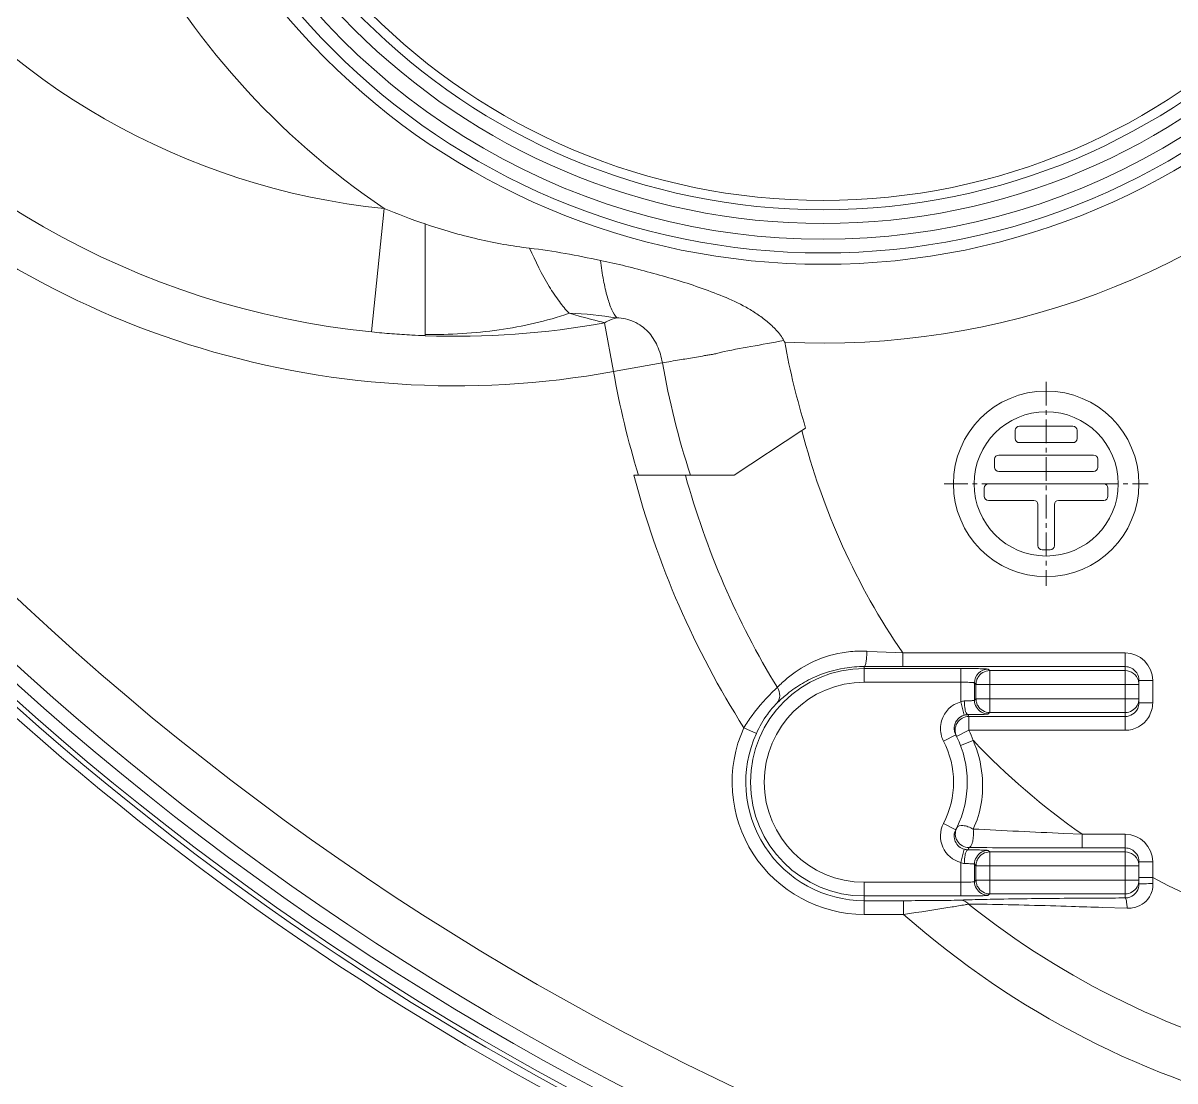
# Model space of a CAD drawing. Header units: millimetres. Extents: x 1815 to 2350, y 526 to 985.
# Drawn here: x 1944.52 to 1986.67, y 679.24 to 717.94 of the extents above; entities that cross this region are included whole.
import ezdxf

# ---------------------------------------------------------------- set-up
doc = ezdxf.new("R2010")
doc.units = ezdxf.units.MM
doc.header["$LTSCALE"] = 16.334999
doc.linetypes.add('CENTER', pattern=[0.6, 0.375, -0.075, 0.075, -0.075])
doc.linetypes.add('HIDDEN', pattern=[0.2, 0.1, -0.1])
doc.layers.get('0').update_dxf_attribs({"lineweight": 18})
doc.layers.add('DEFAULT_2', color=8, linetype='HIDDEN', lineweight=18)

msp = doc.modelspace()

# ---------------------------------------------------------------- linework, layer by layer
at = {"color": 7, "linetype": 'Continuous'}
for p, q in [((1957.734, 711.159), (1957.276, 706.642)), ((1959.238, 706.544), (1959.238, 710.592)), ((1966.13, 705.194), (1965.805, 706.978)), ((1959.238, 706.504), (1959.238, 706.546)), ((1967.915, 705.512), (1966.13, 705.194)), ((1973.16, 703.123), (1973.023, 703.033)), ((1973.023, 703.033), (1970.543, 701.407)), ((1966.878, 701.407), (1967.039, 701.407)), ((1970.543, 701.407), (1967.038, 701.407)), ((1975.395, 694.96), (1975.774, 694.942)), ((1975.774, 694.942), (1976.432, 694.912)), ((1976.432, 694.912), (1976.71, 694.9)), ((1976.71, 694.9), (1984.853, 694.9)), ((1976.71, 694.9), (1976.71, 694.397)), ((1984.853, 692.071), (1984.853, 694.9)), ((1975.306, 693.828), (1975.306, 694.401)), ((1975.306, 694.401), (1975.71, 694.399)), ((1978.836, 694.331), (1975.306, 694.331)), ((1976.413, 694.397), (1976.71, 694.397)), ((1976.71, 694.397), (1984.853, 694.397)), ((1978.836, 693.108), (1978.836, 694.331)), ((1979.894, 694.252), (1979.841, 694.305)), ((1984.853, 694.252), (1979.894, 694.252)), ((1979.894, 692.719), (1979.894, 694.252)), ((1978.836, 693.828), (1975.306, 693.828)), ((1979.339, 693.168), (1979.339, 693.803)), ((1985.858, 693.894), (1985.356, 693.894)), ((1985.356, 693.894), (1985.356, 693.076)), ((1985.858, 693.894), (1985.858, 693.076)), ((1985.356, 693.749), (1979.392, 693.749)), ((1978.966, 692.623), (1978.836, 693.108)), ((1979.392, 693.221), (1985.356, 693.221)), ((1985.858, 693.076), (1985.356, 693.076)), ((1984.853, 692.573), (1979.13, 692.573)), ((1979.13, 692.071), (1979.13, 692.573)), ((1979.841, 692.665), (1979.894, 692.719)), ((1979.894, 692.719), (1984.853, 692.719)), ((1970.901, 692.164), (1971.358, 691.957)), ((1978.651, 691.905), (1978.205, 691.674)), ((1979.13, 692.071), (1978.68, 691.847)), ((1979.295, 691.695), (1978.826, 691.515)), ((1984.853, 692.071), (1979.13, 692.071)), ((1978.651, 688.432), (1978.205, 688.664)), ((1978.687, 688.505), (1978.651, 688.434)), ((1978.651, 688.434), (1978.651, 688.432)), ((1982.604, 688.297), (1983.279, 688.267)), ((1983.279, 688.267), (1984.853, 688.267)), ((1983.279, 688.267), (1983.279, 687.764)), ((1984.853, 685.934), (1984.853, 688.267)), ((1978.966, 687.715), (1978.836, 687.23)), ((1979.894, 687.619), (1979.841, 687.672)), ((1984.853, 687.619), (1979.894, 687.619)), ((1979.894, 686.086), (1979.894, 687.619)), ((1982.582, 687.765), (1983.279, 687.764)), ((1983.279, 687.764), (1984.853, 687.764)), ((1978.836, 686.007), (1978.836, 687.23)), ((1979.339, 686.535), (1979.339, 687.17)), ((1985.356, 687.116), (1979.392, 687.116)), ((1985.858, 687.261), (1985.356, 687.261)), ((1985.356, 687.261), (1985.356, 686.443)), ((1985.858, 687.261), (1985.858, 686.684)), ((1985.858, 686.684), (1985.356, 686.684)), ((1985.858, 686.684), (1985.861, 686.609)), ((1985.861, 686.609), (1985.864, 686.535)), ((1975.306, 686.509), (1978.836, 686.509)), ((1975.306, 685.333), (1975.306, 686.509)), ((1979.392, 686.588), (1985.356, 686.588)), ((1985.864, 686.535), (1985.867, 686.46)), ((1975.306, 686.007), (1978.836, 686.007)), ((1976.742, 685.835), (1975.306, 685.835)), ((1976.742, 685.333), (1976.742, 685.835)), ((1979.841, 686.032), (1979.894, 686.086)), ((1979.894, 686.086), (1984.853, 686.086)), ((1984.922, 685.558), (1984.015, 685.588)), ((1976.742, 685.333), (1975.306, 685.333))]:
    msp.add_line(p, q, dxfattribs=at)
at = {"color": 1, "linetype": 'CENTER', "ltscale": 0.140715}
for p, q in [((1981.96, 704.817), (1981.96, 697.351)), ((1978.227, 701.084), (1985.693, 701.084))]:
    msp.add_line(p, q, dxfattribs=at)
at = {"color": 2, "linetype": 'Continuous'}
for p, q in [((1980.828, 702.743), (1980.828, 703.045)), ((1980.979, 703.196), (1982.94, 703.196)), ((1983.091, 703.045), (1983.091, 702.743)), ((1982.94, 702.592), (1980.979, 702.592)), ((1980.074, 701.688), (1980.074, 701.989)), ((1980.225, 702.14), (1983.694, 702.14)), ((1983.845, 701.989), (1983.845, 701.688)), ((1983.694, 701.537), (1980.225, 701.537)), ((1979.697, 700.632), (1979.697, 700.933)), ((1979.848, 701.084), (1984.071, 701.084)), ((1984.222, 700.933), (1984.222, 700.632)), ((1981.507, 700.481), (1979.848, 700.481)), ((1981.658, 698.822), (1981.658, 700.33)), ((1982.261, 700.33), (1982.261, 698.822)), ((1984.071, 700.481), (1982.412, 700.481)), ((1982.111, 698.671), (1981.809, 698.671))]:
    msp.add_line(p, q, dxfattribs=at)
at = {"color": 7, "linetype": 'Continuous'}
msp.add_circle((2013.998, 771.071), 101.783, dxfattribs=at)
at = {"color": 2, "linetype": 'Continuous'}
for radius in [3.394, 2.639]:
    msp.add_circle((1981.96, 701.084), radius, dxfattribs=at)
at = {"color": 7, "linetype": 'Continuous'}
for centre, radius, start, end in [((2013.998, 771.071), 104.542, 91.10143, 88.88734), ((2013.998, 771.071), 104.092, 91.10644, 88.8863), ((2013.998, 771.071), 103.581, 91.11024, 88.88976), ((2013.998, 771.071), 105.025, 119.07017, 245.56422), ((2013.998, 771.071), 104.725, 119.08004, 61.11754), ((1960.348, 736.893), 32.222, 168.3853, 280.3373), ((1960.348, 736.893), 30.406, 168.3853, 264.2284), ((1960.348, 736.893), 25.866, 168.3689, 264.2005), ((1973.798, 734.891), 28.658, 180, 235.9064), ((1973.798, 734.891), 25.774, 180, 0), ((1973.798, 734.891), 25.359, 180, 0), ((1973.798, 734.891), 24.857, 180, 0.0007), ((1973.798, 734.891), 24.279, 179.9999, 359.9991), ((1973.798, 734.891), 23.778, 180, 0), ((1973.798, 734.891), 23.435, 180, 0), ((1973.798, 734.891), 28.658, 267.1936, 0.0006), ((1966.517, 732.16), 22.763, 247.3042, 251.3514), ((1960.348, 736.893), 30.41, 267.9088, 280.3409), ((1998.839, 711.038), 26.871, 190.2259, 197.1309), ((1998.839, 711.038), 33.227, 190.1313, 196.8499), ((1998.839, 711.038), 31.411, 190.1258, 197.8559), ((1998.072, 709.485), 25.866, 194.444, 214.3251), ((1998.072, 709.485), 32.222, 194.5191, 212.5166), ((1998.072, 709.485), 30.406, 195.4072, 211.419), ((1975.192, 690.712), 4.253, 88.7888, 97.3551), ((1975.194, 690.69), 4.275, 87.3029, 88.8203), ((1984.853, 693.894), 1.005, 0.0198, 89.9925), ((1975.306, 690.169), 4.162, 90, 270), ((1975.285, 690.028), 4.373, 89.7283, 99.1781), ((1976.697, 992.046), 297.649, 269.81001, 269.94531), ((1978.837, 656.634), 37.696, 89.6974, 90.0012), ((1979.841, 693.803), 0.503, 90.0296, 179.9704), ((1984.853, 693.749), 0.502, 16.3661, 90.003), ((1984.853, 693.894), 0.503, 0.0188, 65.3826), ((1975.306, 690.169), 3.66, 90, 270), ((1975.401, 689.792), 4.637, 119.5717, 127.7607), ((1978.837, 684.415), 9.414, 89.3944, 90.0026), ((1975.246, 690.095), 4.72, 131.4178, 132.598), ((1979.096, 692.137), 1.005, 105.0309, 163.7468), ((1984.848, 693.222), 0.508, 330.513, 343.864), ((1979.13, 692.071), 0.502, 90.0069, 206.4244), ((1979.097, 692.136), 0.504, 105.0194, 118.6415), ((1979.103, 692.11), 0.531, 90.8215, 104.9737), ((1984.853, 693.076), 0.503, 270.0193, 335.5474), ((1984.853, 693.076), 1.005, 270.0199, 327.8925), ((1975.306, 690.169), 4.836, 155.6304, 270), ((1979.098, 692.137), 0.504, 174.7432, 207.4192), ((1975.306, 690.169), 4.334, 155.6304, 270), ((1979.1, 692.138), 1.009, 196.3636, 207.4184), ((1975.306, 690.169), 3.266, 332.5646, 27.4354), ((1975.306, 690.169), 3.769, 333.8008, 26.4454), ((1975.306, 690.169), 4.271, 20.9329, 26.4454), ((1998.072, 709.485), 25.866, 223.4553, 235.1172), ((1979.097, 688.2), 1.005, 152.5914, 254.9831), ((1979.097, 688.2), 0.503, 152.5901, 254.9942), ((1979.138, 688.283), 0.502, 153.8217, 269.9934), ((2004.162, 1168.956), 481.143, 267.03721, 267.43188), ((1984.853, 687.261), 1.005, 0.0198, 89.9925), ((1979.103, 688.226), 0.529, 254.9986, 269.2063), ((1975.306, 689.667), 4.271, 332.5407, 333.8008), ((1982.819, 1107.682), 419.918, 269.49783, 269.96771), ((1984.853, 687.116), 0.502, 16.3661, 90.003), ((1984.853, 687.261), 0.503, 0.0188, 65.3826), ((1998.072, 709.485), 25.866, 241.8243, 287.8118), ((1984.845, 686.444), 0.511, 328.235, 359.9265), ((1984.848, 686.589), 0.508, 330.5129, 343.8521), ((1985.024, 686.421), 0.844, 327.7284, 344.0767), ((1980.368, 643.02), 42.865, 91.78, 92.0511), ((1978.843, 720.377), 34.37, 269.988, 270.8988), ((1984.849, 686.434), 0.5, 270.4608, 281.9705), ((1964.765, 769.091), 84.61, 278.13806, 279.35269), ((1998.072, 709.485), 30.406, 231.4357, 281.8728), ((1984.957, 686.563), 1.006, 268.0581, 279.1311), ((1998.072, 709.485), 32.222, 228.552, 285.4801)]:
    msp.add_arc(centre, radius, start, end, dxfattribs=at)
at = {"color": 2, "linetype": 'Continuous'}
for centre, start, end in [((1980.979, 703.045), 90, 180), ((1982.94, 703.045), 360, 90), ((1980.979, 702.743), 180, 270), ((1982.94, 702.743), 270, 360), ((1980.225, 701.989), 90, 180), ((1983.694, 701.989), 0, 90), ((1980.225, 701.688), 180, 270), ((1983.694, 701.688), 270, 0), ((1979.848, 700.933), 90, 180), ((1984.071, 700.933), 360, 90), ((1979.848, 700.632), 180, 270), ((1984.071, 700.632), 270, 0), ((1981.507, 700.33), 360, 90), ((1982.412, 700.33), 90, 180), ((1981.809, 698.822), 180, 270), ((1982.111, 698.822), 270, 360)]:
    msp.add_arc(centre, 0.151, start, end, dxfattribs=at)
at = {"color": 7, "linetype": 'Continuous'}
for points, knots in [([(1963.059, 709.708), (1962.422, 709.779), (1961.131, 710.015), (1959.871, 710.378), (1959.238, 710.592)], [0, 0, 0, 0, 1.925035, 3.928748, 3.928748, 3.928748, 3.928748]), ([(1964.507, 707.326), (1964.378, 707.459), (1964.119, 707.775), (1963.604, 708.554), (1963.27, 709.226), (1963.06, 709.708)], [0, 0, 0, 0, 0.55559, 1.223367, 2.79961, 2.79961, 2.79961, 2.79961]), ([(1972.362, 706.328), (1972.29, 706.467), (1972.096, 706.717), (1971.753, 707.033), (1971.376, 707.307), (1970.85, 707.633), (1970.142, 707.952), (1968.978, 708.392), (1967.778, 708.74), (1966.569, 709.059), (1965.958, 709.194), (1965.652, 709.259)], [0, 0, 0, 0, 0.468661, 0.934946, 1.39934, 1.862826, 2.79092, 3.722773, 5.597088, 6.536527, 7.474836, 7.474836, 7.474836, 7.474836]), ([(1966.25, 707.157), (1966.174, 707.243), (1966.04, 707.493), (1965.884, 707.957), (1965.751, 708.564), (1965.683, 709.015), (1965.653, 709.259)], [0, 0, 0, 0, 0.344453, 0.83671, 1.468409, 2.206109, 2.206109, 2.206109, 2.206109]), ([(1964.508, 707.326), (1963.678, 707.035), (1961.925, 706.644), (1960.141, 706.541), (1959.238, 706.546)], [0, 0, 0, 0, 2.640468, 5.350712, 5.350712, 5.350712, 5.350712]), ([(1964.508, 707.326), (1964.618, 707.294), (1965.049, 707.172), (1965.482, 707.057), (1965.807, 706.978)], [0, 0, 0, 0, 0.343651, 1.344692, 1.344692, 1.344692, 1.344692]), ([(1965.803, 706.977), (1965.839, 707), (1965.978, 707.081), (1966.132, 707.137), (1966.249, 707.157)], [0, 0, 0, 0, 0.1272684, 0.4840496, 0.4840496, 0.4840496, 0.4840496]), ([(1966.249, 707.157), (1966.465, 707.157), (1966.893, 707.059), (1967.418, 706.682), (1967.762, 706.139), (1967.883, 705.729), (1967.918, 705.517)], [0, 0, 0, 0, 0.648701, 1.276885, 1.900289, 2.548454, 2.548454, 2.548454, 2.548454]), ([(1957.291, 706.643), (1957.533, 706.618), (1958.019, 706.572), (1958.669, 706.535), (1959.076, 706.513), (1959.238, 706.508)], [0, 0, 0, 0, 0.732318, 1.464678, 1.95289, 1.95289, 1.95289, 1.95289]), ([(1970.035, 705.892), (1970.407, 705.976), (1971.185, 706.113), (1971.961, 706.255), (1972.361, 706.329)], [0, 0, 0, 0, 1.146383, 2.367491, 2.367491, 2.367491, 2.367491]), ([(1968.807, 705.663), (1968.72, 705.649), (1968.424, 705.599), (1968.127, 705.55), (1967.917, 705.516)], [0, 0, 0, 0, 0.2639918, 0.9019482, 0.9019482, 0.9019482, 0.9019482]), ([(1970.035, 705.892), (1969.978, 705.883), (1969.871, 705.843), (1969.706, 705.811), (1969.544, 705.79), (1969.246, 705.734), (1969, 705.696), (1968.807, 705.663)], [0, 0, 0, 0, 0.171902, 0.339548, 0.503323, 0.662415, 1.249536, 1.249536, 1.249536, 1.249536]), ([(1972.577, 694.047), (1972.842, 694.259), (1973.492, 694.663), (1974.234, 694.876), (1974.648, 694.93)], [0, 0, 0, 0, 1.021735, 2.277826, 2.277826, 2.277826, 2.277826]), ([(1975.395, 694.96), (1975.396, 694.892), (1975.394, 694.764), (1975.377, 694.587), (1975.354, 694.477), (1975.326, 694.403), (1975.306, 694.401)], [0, 0, 0, 0, 0.2066663, 0.3895477, 0.5184357, 0.5787237, 0.5787237, 0.5787237, 0.5787237]), ([(1973.113, 693.825), (1973.215, 693.883), (1973.68, 694.123), (1974.188, 694.28), (1974.588, 694.345)], [0, 0, 0, 0, 0.353828, 1.571077, 1.571077, 1.571077, 1.571077]), ([(1979.841, 694.305), (1979.836, 694.31), (1979.812, 694.309), (1979.768, 694.316), (1979.695, 694.318), (1979.599, 694.322), (1979.481, 694.325), (1979.291, 694.328), (1979.141, 694.33), (1979.036, 694.33)], [0, 0, 0, 0, 0.0190713, 0.0656001, 0.1385147, 0.2358232, 0.3548186, 0.4921724, 0.8061262, 0.8061262, 0.8061262, 0.8061262]), ([(1979.894, 694.252), (1979.807, 694.252), (1979.628, 694.204), (1979.499, 694.072), (1979.457, 693.996)], [0, 0, 0, 0, 0.2649291, 0.5299032, 0.5299032, 0.5299032, 0.5299032]), ([(1972.124, 693.635), (1972.154, 693.667), (1972.298, 693.811), (1972.451, 693.948), (1972.577, 694.047)], [0, 0, 0, 0, 0.1332624, 0.6131593, 0.6131593, 0.6131593, 0.6131593]), ([(1979.339, 693.803), (1979.337, 693.806), (1979.324, 693.808), (1979.303, 693.813), (1979.265, 693.816), (1979.195, 693.821), (1979.083, 693.825), (1978.988, 693.827), (1978.936, 693.828)], [0, 0, 0, 0, 0.0102617, 0.0338035, 0.0704111, 0.1191588, 0.2474572, 0.4045583, 0.4045583, 0.4045583, 0.4045583]), ([(1970.901, 692.164), (1970.993, 692.316), (1971.332, 692.82), (1971.736, 693.28), (1972.051, 693.57)], [0, 0, 0, 0, 0.535443, 1.821529, 1.821529, 1.821529, 1.821529]), ([(1972.124, 693.635), (1972.182, 693.548), (1972.25, 693.342), (1972.173, 693.134), (1972.109, 693.061)], [0, 0, 0, 0, 0.3170855, 0.6143654, 0.6143654, 0.6143654, 0.6143654]), ([(1972.109, 693.061), (1972.139, 693.091), (1972.284, 693.23), (1972.437, 693.361), (1972.561, 693.458)], [0, 0, 0, 0, 0.1297446, 0.6023216, 0.6023216, 0.6023216, 0.6023216]), ([(1971.358, 691.957), (1971.468, 692.201), (1971.694, 692.59), (1971.981, 692.936), (1972.109, 693.061)], [0, 0, 0, 0, 0.803372, 1.341552, 1.341552, 1.341552, 1.341552]), ([(1978.966, 693.143), (1979.015, 693.144), (1979.103, 693.146), (1979.207, 693.15), (1979.271, 693.155), (1979.305, 693.158), (1979.325, 693.163), (1979.337, 693.165), (1979.339, 693.168)], [0, 0, 0, 0, 0.1466267, 0.2651108, 0.3099174, 0.3435238, 0.3651575, 0.3746908, 0.3746908, 0.3746908, 0.3746908]), ([(1978.984, 692.895), (1978.982, 692.915), (1978.971, 692.997), (1978.966, 693.08), (1978.966, 693.143)], [0, 0, 0, 0, 0.058963, 0.2484432, 0.2484432, 0.2484432, 0.2484432]), ([(1979.894, 692.719), (1979.807, 692.719), (1979.628, 692.766), (1979.499, 692.899), (1979.456, 692.975)], [0, 0, 0, 0, 0.2650199, 0.5300807, 0.5300807, 0.5300807, 0.5300807]), ([(1984.853, 692.719), (1984.94, 692.719), (1985.118, 692.766), (1985.247, 692.897), (1985.29, 692.972)], [0, 0, 0, 0, 0.2637606, 0.5274992, 0.5274992, 0.5274992, 0.5274992]), ([(1979.096, 692.641), (1979.064, 692.644), (1979.01, 692.749), (1978.994, 692.833), (1978.984, 692.895)], [0, 0, 0, 0, 0.0971202, 0.2888471, 0.2888471, 0.2888471, 0.2888471]), ([(1979.096, 692.641), (1979.131, 692.641), (1979.263, 692.642), (1979.395, 692.644), (1979.492, 692.646)], [0, 0, 0, 0, 0.107146, 0.3958238, 0.3958238, 0.3958238, 0.3958238]), ([(1979.841, 692.665), (1979.754, 692.665), (1979.578, 692.712), (1979.449, 692.841), (1979.406, 692.917)], [0, 0, 0, 0, 0.262165, 0.5243748, 0.5243748, 0.5243748, 0.5243748]), ([(1979.492, 692.646), (1979.539, 692.647), (1979.623, 692.65), (1979.733, 692.652), (1979.797, 692.662), (1979.834, 692.659), (1979.841, 692.665)], [0, 0, 0, 0, 0.1438265, 0.2530484, 0.3229696, 0.3507936, 0.3507936, 0.3507936, 0.3507936]), ([(1979.618, 690.425), (1979.651, 690.083), (1979.63, 689.403), (1979.431, 688.753), (1979.293, 688.457)], [0, 0, 0, 0, 1.034437, 2.017134, 2.017134, 2.017134, 2.017134]), ([(1979.293, 688.457), (1979.232, 688.491), (1979.106, 688.546), (1978.91, 688.596), (1978.723, 688.577), (1978.687, 688.505)], [0, 0, 0, 0, 0.2144503, 0.4076213, 0.6508681, 0.6508681, 0.6508681, 0.6508681]), ([(1979.293, 688.457), (1979.305, 688.355), (1979.305, 688.218), (1979.287, 688.084), (1979.282, 688.052)], [0, 0, 0, 0, 0.3077105, 0.4055287, 0.4055287, 0.4055287, 0.4055287]), ([(1979.24, 687.898), (1979.234, 687.881), (1979.213, 687.835), (1979.173, 687.783), (1979.138, 687.781)], [0, 0, 0, 0, 0.0546579, 0.1612372, 0.1612372, 0.1612372, 0.1612372]), ([(1979.282, 688.052), (1979.279, 688.038), (1979.269, 687.986), (1979.254, 687.934), (1979.24, 687.898)], [0, 0, 0, 0, 0.0439241, 0.1603172, 0.1603172, 0.1603172, 0.1603172]), ([(1978.984, 687.442), (1978.982, 687.423), (1978.971, 687.341), (1978.966, 687.258), (1978.966, 687.195)], [0, 0, 0, 0, 0.0589626, 0.2484413, 0.2484413, 0.2484413, 0.2484413]), ([(1979.096, 687.697), (1979.064, 687.694), (1979.01, 687.589), (1978.994, 687.505), (1978.984, 687.442)], [0, 0, 0, 0, 0.0971206, 0.2888488, 0.2888488, 0.2888488, 0.2888488]), ([(1979.841, 687.672), (1979.837, 687.676), (1979.814, 687.676), (1979.774, 687.682), (1979.707, 687.684), (1979.619, 687.688), (1979.51, 687.691), (1979.333, 687.695), (1979.193, 687.696), (1979.096, 687.697)], [0, 0, 0, 0, 0.017639, 0.0603452, 0.1272439, 0.2166529, 0.3262841, 0.4533275, 0.7463915, 0.7463915, 0.7463915, 0.7463915]), ([(1979.841, 687.672), (1979.754, 687.672), (1979.578, 687.625), (1979.449, 687.496), (1979.406, 687.421)], [0, 0, 0, 0, 0.262168, 0.5243806, 0.5243806, 0.5243806, 0.5243806]), ([(1979.894, 687.619), (1979.807, 687.619), (1979.628, 687.571), (1979.499, 687.439), (1979.457, 687.363)], [0, 0, 0, 0, 0.2649291, 0.5299032, 0.5299032, 0.5299032, 0.5299032]), ([(1979.339, 687.17), (1979.337, 687.173), (1979.325, 687.175), (1979.305, 687.179), (1979.271, 687.182), (1979.207, 687.187), (1979.103, 687.192), (1979.015, 687.194), (1978.966, 687.195)], [0, 0, 0, 0, 0.0095344, 0.0311679, 0.0647708, 0.1095726, 0.2280369, 0.3746903, 0.3746903, 0.3746903, 0.3746903]), ([(1978.836, 686.509), (1978.94, 686.509), (1979.082, 686.51), (1979.245, 686.52), (1979.304, 686.525), (1979.326, 686.529)], [0, 0, 0, 0, 0.3125917, 0.4249547, 0.4902494, 0.4902494, 0.4902494, 0.4902494]), ([(1979.841, 686.032), (1979.754, 686.032), (1979.578, 686.079), (1979.449, 686.208), (1979.406, 686.284)], [0, 0, 0, 0, 0.262165, 0.5243748, 0.5243748, 0.5243748, 0.5243748]), ([(1979.894, 686.086), (1979.807, 686.086), (1979.628, 686.133), (1979.499, 686.266), (1979.456, 686.342)], [0, 0, 0, 0, 0.2650199, 0.5300807, 0.5300807, 0.5300807, 0.5300807]), ([(1984.853, 686.086), (1984.94, 686.086), (1985.118, 686.133), (1985.247, 686.264), (1985.29, 686.339)], [0, 0, 0, 0, 0.2637606, 0.5274992, 0.5274992, 0.5274992, 0.5274992]), ([(1985.867, 686.46), (1985.761, 686.46), (1985.595, 686.456), (1985.429, 686.456), (1985.369, 686.447)], [0, 0, 0, 0, 0.3180558, 0.4986933, 0.4986933, 0.4986933, 0.4986933]), ([(1978.834, 685.858), (1978.518, 685.846), (1977.821, 685.839), (1977.124, 685.835), (1976.742, 685.835)], [0, 0, 0, 0, 0.945835, 2.091389, 2.091389, 2.091389, 2.091389]), ([(1979.117, 685.71), (1979.081, 685.754), (1978.996, 685.827), (1978.886, 685.857), (1978.834, 685.858)], [0, 0, 0, 0, 0.1699698, 0.3286844, 0.3286844, 0.3286844, 0.3286844]), ([(1980.242, 685.892), (1980.133, 685.89), (1979.731, 685.883), (1979.329, 685.873), (1979.036, 685.864)], [0, 0, 0, 0, 0.32804, 1.206416, 1.206416, 1.206416, 1.206416]), ([(1979.383, 686.011), (1979.475, 686.013), (1979.619, 686.017), (1979.763, 686.021), (1979.815, 686.027)], [0, 0, 0, 0, 0.2761693, 0.4329254, 0.4329254, 0.4329254, 0.4329254]), ([(1979.815, 686.027), (1979.819, 686.027), (1979.827, 686.029), (1979.837, 686.029), (1979.841, 686.032)], [0, 0, 0, 0, 0.01043274, 0.02660053, 0.02660053, 0.02660053, 0.02660053]), ([(1983.921, 685.93), (1983.599, 685.928), (1982.373, 685.921), (1981.146, 685.908), (1980.242, 685.892)], [0, 0, 0, 0, 0.965962, 3.678702, 3.678702, 3.678702, 3.678702]), ([(1984.922, 685.558), (1984.92, 685.607), (1984.915, 685.696), (1984.9, 685.815), (1984.884, 685.886), (1984.866, 685.932), (1984.853, 685.934)], [0, 0, 0, 0, 0.1485677, 0.2697874, 0.3515358, 0.3894625, 0.3894625, 0.3894625, 0.3894625]), ([(1985.279, 686.175), (1985.261, 686.146), (1985.179, 686.038), (1985.051, 685.966), (1984.953, 685.945)], [0, 0, 0, 0, 0.1046996, 0.4089681, 0.4089681, 0.4089681, 0.4089681]), ([(1985.737, 685.97), (1985.67, 685.863), (1985.484, 685.679), (1985.24, 685.59), (1985.116, 685.57)], [0, 0, 0, 0, 0.3803306, 0.7598025, 0.7598025, 0.7598025, 0.7598025]), ([(1979.117, 685.71), (1979.075, 685.702), (1978.875, 685.666), (1978.674, 685.632), (1978.515, 685.605)], [0, 0, 0, 0, 0.1270929, 0.6104978, 0.6104978, 0.6104978, 0.6104978]), ([(1979.799, 685.703), (1979.738, 685.704), (1979.51, 685.707), (1979.283, 685.71), (1979.117, 685.71)], [0, 0, 0, 0, 0.1842795, 0.682912, 0.682912, 0.682912, 0.682912]), ([(1984.015, 685.588), (1983.639, 685.6), (1982.234, 685.645), (1980.829, 685.687), (1979.799, 685.703)], [0, 0, 0, 0, 1.12829, 4.217157, 4.217157, 4.217157, 4.217157])]:
    msp.add_open_spline(points, degree=3, knots=knots, dxfattribs=at)
for points in [[(1965.652, 709.259), (1964.794, 709.438), (1963.931, 709.61), (1963.059, 709.708)], [(1964.508, 707.326), (1965.091, 707.309), (1965.673, 707.246), (1966.249, 707.157)], [(1972.395, 706.268), (1972.383, 706.287), (1972.372, 706.308), (1972.362, 706.328)], [(1984.853, 694.397), (1984.925, 694.397), (1984.997, 694.381), (1985.062, 694.352)], [(1979.409, 693.877), (1979.398, 693.836), (1979.392, 693.792), (1979.392, 693.749)], [(1979.457, 693.996), (1979.436, 693.958), (1979.42, 693.918), (1979.409, 693.877)], [(1978.836, 693.108), (1978.876, 693.129), (1978.921, 693.142), (1978.966, 693.143)], [(1979.406, 692.917), (1979.363, 692.992), (1979.339, 693.081), (1979.339, 693.168)], [(1979.409, 693.094), (1979.398, 693.135), (1979.392, 693.178), (1979.392, 693.221)], [(1979.456, 692.975), (1979.436, 693.012), (1979.419, 693.052), (1979.409, 693.094)], [(1985.356, 693.076), (1985.356, 693.005), (1985.34, 692.933), (1985.311, 692.868)], [(1985.858, 693.076), (1985.858, 692.891), (1985.803, 692.699), (1985.704, 692.542)], [(1978.649, 692.367), (1978.694, 692.454), (1978.769, 692.531), (1978.855, 692.578)], [(1978.132, 691.854), (1978.079, 692.035), (1978.079, 692.238), (1978.132, 692.419)], [(1978.596, 692.184), (1978.602, 692.247), (1978.62, 692.31), (1978.649, 692.367)], [(1979.295, 691.695), (1979.464, 691.292), (1979.577, 690.86), (1979.618, 690.425)], [(1984.853, 687.764), (1984.925, 687.764), (1984.997, 687.748), (1985.062, 687.719)], [(1978.966, 687.195), (1978.921, 687.195), (1978.876, 687.209), (1978.836, 687.23)], [(1979.406, 687.421), (1979.363, 687.346), (1979.339, 687.256), (1979.339, 687.17)], [(1979.409, 687.244), (1979.398, 687.203), (1979.392, 687.159), (1979.392, 687.116)], [(1979.457, 687.363), (1979.436, 687.325), (1979.42, 687.285), (1979.409, 687.244)], [(1979.406, 686.284), (1979.363, 686.359), (1979.339, 686.448), (1979.339, 686.535)], [(1979.409, 686.461), (1979.398, 686.502), (1979.392, 686.545), (1979.392, 686.588)], [(1979.456, 686.342), (1979.436, 686.379), (1979.419, 686.419), (1979.409, 686.461)], [(1985.336, 686.448), (1985.349, 686.493), (1985.356, 686.541), (1985.356, 686.588)], [(1985.867, 686.46), (1985.871, 686.369), (1985.86, 686.277), (1985.835, 686.189)], [(1984.853, 685.934), (1984.542, 685.933), (1984.232, 685.932), (1983.921, 685.93)]]:
    msp.add_open_spline(points, degree=3, dxfattribs=at)
at = {"layer": 'DEFAULT_2', "color": 8, "linetype": 'HIDDEN'}
for p, q in [((1979.392, 693.749), (1979.339, 693.803)), ((1979.392, 693.749), (1979.392, 693.221)), ((1979.339, 693.168), (1979.392, 693.221)), ((1978.661, 691.885), (1978.651, 691.905)), ((1978.68, 691.847), (1978.661, 691.885)), ((1979.392, 687.116), (1979.339, 687.17)), ((1979.392, 687.116), (1979.392, 686.588)), ((1979.339, 686.535), (1979.392, 686.588)), ((1985.356, 686.46), (1985.356, 686.443))]:
    msp.add_line(p, q, dxfattribs=at)
for centre, radius, start, end in [((1975.306, 690.671), 4.271, 26.4454, 27.4593), ((1975.306, 690.169), 3.769, 26.4454, 27.4354), ((1975.306, 690.169), 3.769, 332.5646, 333.8008)]:
    msp.add_arc(centre, radius, start, end, dxfattribs=at)
for points in [[(1985.335, 693.891), (1985.349, 693.845), (1985.356, 693.797), (1985.356, 693.749)], [(1985.336, 693.081), (1985.349, 693.126), (1985.356, 693.174), (1985.356, 693.221)], [(1985.335, 687.258), (1985.349, 687.212), (1985.356, 687.164), (1985.356, 687.116)]]:
    msp.add_open_spline(points, degree=3, dxfattribs=at)

doc.saveas('drawing.dxf')
